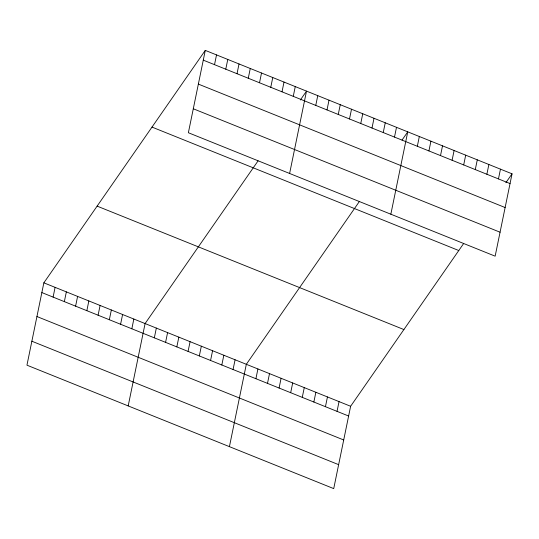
<?xml version="1.0" encoding="UTF-8"?>
<svg xmlns="http://www.w3.org/2000/svg" width="539" height="539" viewBox="0 0 539 539"><rect width="100%" height="100%" fill="white"/><g stroke="black" fill="none" stroke-linecap="round" stroke-linejoin="round"><path stroke-width="0.81" d="M205.278 50.383L188.374 132.735L495.146 256.173L512.05 173.821L205.278 50.383L43.854 282.827L26.95 365.179L333.722 488.617L350.626 406.265L463.621 243.554M53.098 297.104L55.099 287.354M64.35 301.631L66.351 291.875M75.595 306.159L77.603 296.403M86.846 310.686L88.847 300.93M98.091 315.207L100.099 305.458M109.343 319.735L111.344 309.979M120.588 324.262L122.596 314.507M131.839 328.79L133.84 319.034M128.188 405.914L145.092 323.562L258.087 160.851M154.336 337.838L156.337 328.089M214.522 64.667L216.523 54.911M165.581 342.366L167.589 332.61M225.774 69.187L227.775 59.438M176.832 346.894L178.833 337.138M237.019 73.715L239.02 63.966M188.077 351.421L190.085 341.665M248.27 78.243L250.271 68.487M199.329 355.942L201.33 346.193M259.515 82.77L261.516 73.014M210.574 360.47L212.582 350.714M270.767 87.298L272.768 77.542M221.825 364.997L223.826 355.241M282.012 91.819L284.013 82.069M233.07 369.525L235.078 359.769M293.263 96.346L295.264 86.59M229.419 446.649L246.323 364.297L359.318 201.586M289.611 173.47L306.516 91.118L300.351 99.991M255.91 378.715L257.911 368.959M315.76 105.401L317.761 95.646M267.499 383.377L269.5 373.621M327.005 109.922L329.012 100.173M279.087 388.04L281.088 378.284M338.256 114.45L340.257 104.701M290.676 392.702L292.684 382.946M349.501 118.978L351.509 109.222M302.271 397.364L304.272 387.608M360.753 123.505L362.754 113.749M313.86 402.027L315.861 392.277M371.998 128.033L374.005 118.277M325.448 406.689L327.449 396.94M383.249 132.554L385.25 122.804M337.037 411.351L339.038 401.602M394.494 137.081L396.502 127.325M390.842 214.205L407.747 131.853L402.027 140.093M417.334 146.271L419.335 136.515M428.923 150.933L430.924 141.178M440.511 155.596L442.512 145.847M452.1 160.258L454.101 150.509M463.688 164.927L465.696 155.171M475.283 169.59L477.284 159.834M486.872 174.252L488.873 164.496M498.46 178.914L500.461 169.158M505.885 182.701L512.05 173.821M203.277 60.139L510.049 183.577M198.359 84.097L505.131 207.535M193.292 108.777L500.064 232.215M152.005 127.089L458.783 250.527M97.121 206.12L403.9 329.558M43.854 282.827L350.626 406.265M41.853 292.576L348.625 416.02M36.935 316.534L343.707 439.972M31.868 341.221L338.64 464.658"/></g></svg>
